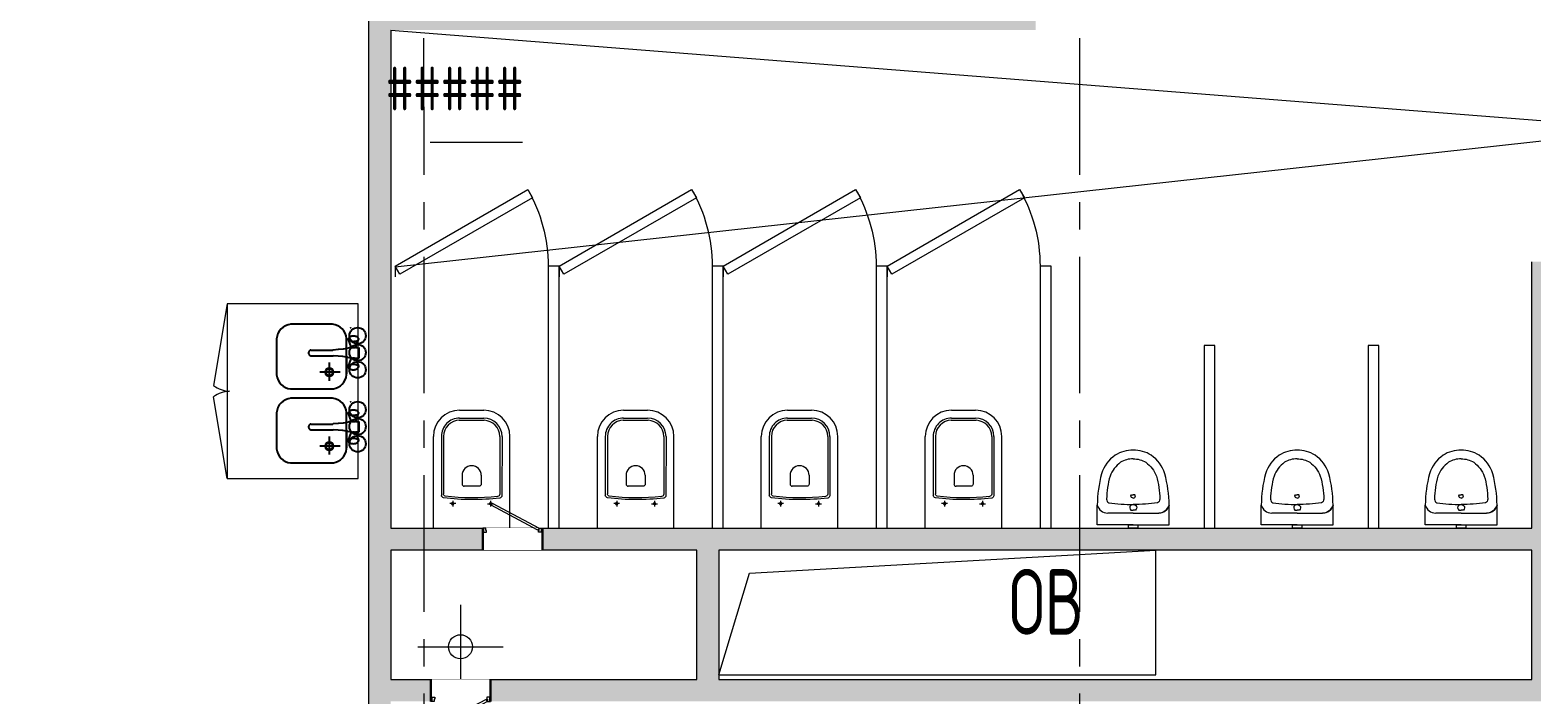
# Model space of a CAD drawing. Header units: millimetres. Extents: x -65527 to 8894748, y -37603 to 223697.
# Drawn here: x -33863 to -26993, y 27912 to 30956 of the extents above; entities that cross this region are included whole.
import ezdxf
from ezdxf import colors
from ezdxf.entities.mleader import LeaderData, LeaderLine
from ezdxf.enums import TextEntityAlignment as Align
from ezdxf.math import Vec2, Vec3

# ---------------------------------------------------------------- set-up
doc = ezdxf.new("R2010")
doc.units = ezdxf.units.MM
doc.header["$LTSCALE"] = 10
doc.linetypes.add('CENTER', pattern=[2, 1.25, -0.25, 0.25, -0.25])
for name, color, linetype, lineweight in [('_0', 250, 'Continuous', 9), ('_ВК-К1', 14, 'Continuous', 40), ('АР_Номер помещения', 1, 'Continuous', 25), ('АР_Оси', 142, 'Continuous', 9), ('АР_Помещения_площадь', 19, 'Continuous', 9)]:
    doc.layers.add(name, color=color, linetype=linetype, lineweight=lineweight)
doc.layers.add('Архитектура', color=251, linetype='Continuous')
doc.layers.add('ТХ_ВК_оборуд.ТХ', color=250, linetype='Continuous')
doc.styles.add('ICOCPEUR', font='isocpeur.ttf')
doc.styles.add('ISOCPEUR', font='isocpeur.ttf', dxfattribs={"width": 0.7})
doc.styles.get("Standard").update_dxf_attribs({"font": 'ARIALN.TTF'})

# ---------------------------------------------------------------- blocks, each defined once
blk = doc.blocks.new('_DOTSMALL')
at = {"color": 0, "linetype": 'ByBlock', "const_width": 0.5}
blk.add_lwpolyline([(-0.0625, 0, 1), (0.0625, 0, 1)], format="xyb", close=True, dxfattribs=at)
blk = doc.blocks.new('*U249')
for p, q in [((0, 0), (0, 50)), ((700, 0), (700, 50))]:
    blk.add_line(p, q)
blk.add_lwpolyline([(0, 0), (606.2, -350), (628.1, -312.1), (21.9, 37.9)], close=True)
blk.add_arc((0, 0), 700, 330, 0)
blk = doc.blocks.new('*U263')
at = {"layer": 'АР_Номер помещения', "color": 7}
blk.add_circle((-12287.3, 1116.1), 400, dxfattribs=at)
at = {"layer": 'АР_Помещения_площадь', "color": 7}
blk.add_line((-17480.6, 1658.5), (-17903, 1658.5), dxfattribs=at)
at = {"color": 7, "style": 'ISOCPEUR', "width": 0.7, "flags": 1}
blk.add_attdef('КАТЕГОРИЯ', (-499.2, -2092.2), '', height=250, dxfattribs=at)
at = {"layer": 'АР_Номер помещения', "color": 7, "style": 'ISOCPEUR', "width": 0.7}
blk.add_attdef('НОМЕР_ПОМЕЩЕНИЯ', text='', height=300, dxfattribs=at).set_placement((-12287.3, 1116.1), align=Align.MIDDLE_CENTER)
at = {"layer": 'АР_Помещения_площадь', "color": 7, "style": 'ISOCPEUR', "width": 0.7}
blk.add_attdef('ПЛОЩАДЬ_ПОМЕЩЕНИЯ', text='', height=200, dxfattribs=at).set_placement((-17475.8, 1905), align=Align.MIDDLE_RIGHT)
at = {"layer": 'АР_Помещения_площадь', "color": 7, "lineweight": 30, "width": 0.7, "flags": 104}
blk.add_attdef('ИМЯ_ПОМЕЩЕНИЯ', text='', height=100, dxfattribs=at).set_placement((157.6, 1217.1), align=Align.MIDDLE_CENTER)
blk = doc.blocks.new('унитаз поликлиники')
for p, q in [((0, 175), (0, -175)), ((0, 175), (420, 175)), ((420, 138.7), (149.6, 138.7)), ((125.6, 86.7), (99.5, 86.7)), ((112.4, 73.1), (112.4, 100.2)), ((420, 129), (156.8, 128.7)), ((191.9, -33.7), (191.9, 33.7)), ((242.4, 43.7), (201.9, 43.7)), ((494, 57.1), (494, -57.1)), ((504, 55), (504, -55)), ((540, 55), (540, -55)), ((242.4, -43.7), (201.9, -43.7)), ((125.5, -86.5), (99.4, -86.5)), ((112.3, -73), (112.3, -100.1)), ((420, -129), (155.2, -128.7)), ((0, -175), (420, -175)), ((420, -139), (147.9, -138.7))]:
    blk.add_line(p, q)
for centre, radius, start, end in [((420, 55), 120, 0, 90), ((420.5, 55.2), 83.5, 359.86187, 90.33349), ((420, 55), 74, 0, 90), ((242.4, 0), 43.7, 270, 90), ((420, -55), 120, 270, 0), ((420, -55), 84, 270, 0), ((420, -55), 74, 270, 358.40182)]:
    blk.add_arc(centre, radius, start, end)
at = {"extrusion": (0, 0, -1)}
for centre, major_axis, ratio, start_param, end_param in [((149.5, 127.3), (-5.6, -10.5), 0.821373, 1.269211, 2.570669), ((112.4, 86.8), (3.55, 3.55), 1, 5.504025, 11.78721), ((1158.1, 0), (-731, -726.4), 0.993775, 0.659849, 0.910919), ((984.1, 0), (-23.4, -941.4), 0.89728, 1.422258, 1.677847), ((154.4, 119.8), (-5.61, -7.72), 0.798093, 1.232924, 2.686723), ((201.9, -33.5), (4.12, -9.49), 0.964797, 0.42926, 1.943413), ((147.9, -127.5), (5.4, -10.4), 0.836443, 0.56114, 1.877577), ((155.2, -117.5), (5.3, -10.4), 0.842984, 0.549902, 1.8819)]:
    blk.add_ellipse(centre, major_axis=major_axis, ratio=ratio, start_param=start_param, end_param=end_param, dxfattribs=at)
for centre, major_axis, ratio, start_param, end_param in [((201.9, 33.5), (4.12, 9.49), 0.964797, 0.42926, 1.943413), ((112.3, -86.6), (3.54, -3.55), 1, 5.504025, 11.78721)]:
    blk.add_ellipse(centre, major_axis=major_axis, ratio=ratio, start_param=start_param, end_param=end_param)
blk = doc.blocks.new('Писуар')
for points in [[(0, 52.9), (116.5, 52.9, 0.328868), (164.1, 90, 0.066999), (144.5, 233.5, 0.172209), (82.4, 318.1, 0.143285), (0, 342, 0.143285), (-82.4, 318.1, 0.172209), (-144.5, 233.5, 0.066999), (-164.1, 90)], [(-58.2, 285.9, 0.137396), (-105.9, 222.3)], [(58.2, 285.9, -0.137396), (105.9, 222.3)], [(-164.1, 90, 0.328868), (-116.5, 52.9, 8)], [(0, 92.6, 0.419996), (-15.9, 76.8, 0.151492), (-10.6, 66.2), (0, 66.2)], [(0, 92.6, -0.419996), (15.9, 76.8, -0.151492), (10.6, 66.2), (0, 66.2)]]:
    blk.add_lwpolyline(points, format="xyb")
for points in [[(0, 0), (-164.1, 0), (-164.1, 90)], [(0, 0), (164.1, 0), (164.1, 90)], [(0, 52.9), (-116.5, 52.9)]]:
    blk.add_lwpolyline(points)
blk.add_lwpolyline([(-21.2, 0), (21.2, 0), (21.2, -15.9), (-21.2, -15.9)], close=True)
for centre, radius, start, end in [((0, 187.1), 114.7, 90, 120.51024), ((282.3, 110.1), 404.1, 163.87115, 178.96926), ((2.6, 912.1), 819.4, 262.01576, 269.81492)]:
    blk.add_arc(centre, radius, start, end)
at = {"extrusion": (0, 0, -1)}
for centre, radius, start, end in [((0, 187.1), 114.7, 90, 120.51024), ((282.3, 110.1), 404.1, 163.87115, 178.96926), ((2.6, 912.1), 819.4, 262.01576, 269.81492)]:
    blk.add_arc(centre, radius, start, end, dxfattribs=at)
for points in [[(-10.6, 132.4), (-10.6, 137.6), (-5.3, 137.6), (0, 137.6)], [(10.6, 132.4), (10.6, 137.6), (5.3, 137.6), (0, 137.6)], [(0, 121.8), (-5.3, 121.8), (-10.6, 127.1), (-10.6, 132.4)], [(0, 121.8), (5.3, 121.8), (10.6, 127.1), (10.6, 132.4)], [(164.1, 90), (158.8, 68.8), (137.6, 52.9), (116.5, 52.9)]]:
    blk.add_open_spline(points, degree=3)
for points, start_tangent, end_tangent in [([(-121.7, 117.4), (-111.2, 100.6)], (0.014037, -0.999901), (0.974129, -0.225992)), ([(121.7, 117.4), (111.2, 100.6)], (-0.014037, -0.999901), (-0.974129, -0.225992))]:
    blk.add_spline(points, degree=3, dxfattribs=dict(start_tangent=start_tangent, end_tangent=end_tangent))
blk = doc.blocks.new('шкаф мойка 2-х 800х600')
at = {"extrusion": (-6.19743e-05, -0.000470712, 1)}
for p, q in [((-12240, -147209, 0), (-12178.1, -147583.1, 0)), ((-12240, -147909, -0.1), (-12240, -147309, 0.1)), ((-12240, -148009, 0), (-12178.1, -147634.9, 0))]:
    blk.add_line(p, q, dxfattribs=at)
blk.add_lwpolyline([(-12240, -148009), (-12240, -147209), (-12840, -147209), (-12840, -148009)], close=True)
for centre, radius, start, end in [((-12257, -147476.8, 70.2), 132.3, 272.72457, 306.5699), ((-12256.4, -147739.6, 70.2), 130.8, 53.2335, 87.48897)]:
    blk.add_arc(centre, radius, start, end, dxfattribs=at)
at = {"layer": 'ТХ_ВК_оборуд.ТХ'}
for p, q in [((-12757.5, -147357.2), (-12663.3, -147357.3)), ((-12707.6, -147318.5), (-12707.7, -147401.6)), ((-12842.4, -147423.6), (-12842.3, -147423.1)), ((-12842.4, -147423.6), (-12842.3, -147423.1)), ((-12842.4, -147467.6), (-12842.4, -147423.6)), ((-12842.3, -147423.1), (-12842.2, -147422.6)), ((-12842.3, -147423.1), (-12842.2, -147422.6)), ((-12842.2, -147422.6), (-12842, -147422.1)), ((-12842.2, -147422.6), (-12842, -147422.1)), ((-12842, -147422.1), (-12841.7, -147421.7)), ((-12842, -147422.1), (-12841.7, -147421.7)), ((-12841.7, -147421.7), (-12841.3, -147421.3)), ((-12841.7, -147421.7), (-12841.3, -147421.3)), ((-12841.4, -147382.3), (-12841, -147380.2)), ((-12841, -147384.4), (-12841.4, -147382.3)), ((-12841.3, -147421.3), (-12840.9, -147421)), ((-12841.3, -147421.3), (-12840.9, -147421)), ((-12841, -147380.2), (-12839.9, -147378.2)), ((-12839.9, -147386.4), (-12841, -147384.4)), ((-12839.9, -147386.4), (-12841, -147384.4)), ((-12829.2, -147418), (-12841, -147384.4)), ((-12840.9, -147421), (-12840.4, -147420.8)), ((-12840.9, -147421), (-12840.4, -147420.8)), ((-12840.4, -147420.8), (-12839.9, -147420.6)), ((-12840.4, -147420.8), (-12839.9, -147420.6)), ((-12839.9, -147378.2), (-12836.2, -147373.7)), ((-12838.2, -147388.3), (-12839.9, -147386.4)), ((-12838.2, -147388.3), (-12839.9, -147386.4)), ((-12839.9, -147420.6), (-12839.4, -147420.6)), ((-12839.9, -147420.6), (-12839.4, -147420.6)), ((-12839.4, -147420.6), (-12827.4, -147420.6)), ((-12835.8, -147390), (-12838.2, -147388.3)), ((-12835.8, -147390), (-12838.2, -147388.3)), ((-12836.2, -147373.7), (-12834.7, -147372.1)), ((-12832.8, -147391.5), (-12835.8, -147390)), ((-12832.8, -147391.5), (-12835.8, -147390)), ((-12834.7, -147372.1), (-12832.7, -147370.7)), ((-12829.4, -147392.7), (-12832.8, -147391.5)), ((-12829.4, -147392.7), (-12832.8, -147391.5)), ((-12832.7, -147370.7), (-12830.2, -147369.4)), ((-12830.2, -147369.4), (-12827.4, -147368.4)), ((-12825.6, -147393.6), (-12829.4, -147392.7)), ((-12825.6, -147393.6), (-12829.4, -147392.7)), ((-12828.7, -147419), (-12829.2, -147418)), ((-12828.7, -147419), (-12829.2, -147418)), ((-12827.8, -147419.9), (-12828.7, -147419)), ((-12827.8, -147419.9), (-12828.7, -147419)), ((-12826.6, -147420.8), (-12827.8, -147419.9)), ((-12826.6, -147420.8), (-12827.8, -147419.9)), ((-12827.4, -147368.4), (-12824.2, -147367.7)), ((-12827.4, -147420.6), (-12827.4, -147420.2)), ((-12825.1, -147421.5), (-12826.6, -147420.8)), ((-12825.1, -147421.5), (-12826.6, -147420.8)), ((-12821.5, -147394.1), (-12825.6, -147393.6)), ((-12821.5, -147394.1), (-12825.6, -147393.6)), ((-12823.4, -147422.1), (-12825.1, -147421.5)), ((-12823.4, -147422.1), (-12825.1, -147421.5)), ((-12824.2, -147367.7), (-12820.8, -147367.2)), ((-12821.5, -147422.6), (-12823.4, -147422.1)), ((-12821.5, -147422.6), (-12823.4, -147422.1)), ((-12817.4, -147394.3), (-12821.5, -147394.1)), ((-12817.4, -147394.3), (-12821.5, -147394.1)), ((-12819.5, -147422.8), (-12821.5, -147422.6)), ((-12819.5, -147422.8), (-12821.5, -147422.6)), ((-12820.8, -147367.2), (-12817.4, -147367.1)), ((-12817.4, -147422.9), (-12819.5, -147422.8)), ((-12817.4, -147422.9), (-12819.5, -147422.8)), ((-12817.4, -147367.1), (-12813.9, -147367.2)), ((-12813.2, -147394.1), (-12817.4, -147394.3)), ((-12813.2, -147394.1), (-12817.4, -147394.3)), ((-12815.3, -147422.8), (-12817.4, -147422.9)), ((-12815.3, -147422.8), (-12817.4, -147422.9)), ((-12813.3, -147422.6), (-12815.3, -147422.8)), ((-12813.3, -147422.6), (-12815.3, -147422.8)), ((-12813.9, -147367.2), (-12810.5, -147367.7)), ((-12811.4, -147422.1), (-12813.3, -147422.6)), ((-12811.4, -147422.1), (-12813.3, -147422.6)), ((-12809.2, -147393.6), (-12813.2, -147394.1)), ((-12809.2, -147393.6), (-12813.2, -147394.1)), ((-12809.7, -147421.5), (-12811.4, -147422.1)), ((-12809.7, -147421.5), (-12811.4, -147422.1)), ((-12810.5, -147367.7), (-12807.4, -147368.4)), ((-12808.2, -147420.8), (-12809.7, -147421.5)), ((-12808.2, -147420.8), (-12809.7, -147421.5)), ((-12805.4, -147392.7), (-12809.2, -147393.6)), ((-12805.4, -147392.7), (-12809.2, -147393.6)), ((-12807, -147419.9), (-12808.2, -147420.8)), ((-12807, -147419.9), (-12808.2, -147420.8)), ((-12807.4, -147368.4), (-12804.5, -147369.4)), ((-12807.4, -147420.6), (-12807.4, -147420.2)), ((-12807.4, -147420.6), (-12805.4, -147420.6)), ((-12807.4, -147420.6), (-12805.4, -147420.6)), ((-12806.1, -147419), (-12807, -147419.9)), ((-12806.1, -147419), (-12807, -147419.9)), ((-12805.6, -147418), (-12806.1, -147419)), ((-12805.6, -147418), (-12806.1, -147419)), ((-12805.6, -147418), (-12793.7, -147384.4)), ((-12801.9, -147391.5), (-12805.4, -147392.7)), ((-12801.9, -147391.5), (-12805.4, -147392.7)), ((-12805.4, -147420.6), (-12804.9, -147420.6)), ((-12805.4, -147420.6), (-12804.9, -147420.6)), ((-12804.9, -147420.6), (-12804.3, -147420.8)), ((-12804.9, -147420.6), (-12804.3, -147420.8)), ((-12804.5, -147369.4), (-12802.1, -147370.7)), ((-12804.3, -147420.8), (-12797.5, -147423.7)), ((-12804.3, -147420.8), (-12797.5, -147423.7)), ((-12802.1, -147370.7), (-12800.1, -147372.1)), ((-12799, -147390), (-12801.9, -147391.5)), ((-12799, -147390), (-12801.9, -147391.5)), ((-12800.1, -147372.1), (-12798.6, -147373.7)), ((-12796.6, -147388.3), (-12799, -147390)), ((-12794.8, -147378.2), (-12798.6, -147373.7)), ((-12797.8, -147423.6), (-12785.7, -147426.3)), ((-12794.8, -147386.4), (-12796.6, -147388.3)), ((-12794.8, -147378.2), (-12793.7, -147380.2)), ((-12793.7, -147384.4), (-12794.8, -147386.4)), ((-12793.7, -147380.2), (-12793.4, -147382.3)), ((-12793.4, -147382.3), (-12793.7, -147384.4)), ((-12785.7, -147426.3), (-12769.5, -147428.6)), ((-12769.6, -147428.5), (-12748.5, -147430.6)), ((-12842.3, -147468.1), (-12842.4, -147467.6)), ((-12842.3, -147468.1), (-12842.4, -147467.6)), ((-12842.2, -147468.6), (-12842.3, -147468.1)), ((-12842.2, -147468.6), (-12842.3, -147468.1)), ((-12842, -147469.1), (-12842.2, -147468.6)), ((-12842, -147469.1), (-12842.2, -147468.6)), ((-12841.7, -147469.5), (-12842, -147469.1)), ((-12841.7, -147469.5), (-12842, -147469.1)), ((-12841.3, -147469.9), (-12841.7, -147469.5)), ((-12841.3, -147469.9), (-12841.7, -147469.5)), ((-12840.9, -147470.2), (-12841.3, -147469.9)), ((-12840.9, -147470.2), (-12841.3, -147469.9)), ((-12829.2, -147473.2), (-12841, -147506.8)), ((-12829.2, -147473.2), (-12841, -147506.8)), ((-12840.4, -147470.4), (-12840.9, -147470.2)), ((-12840.4, -147470.4), (-12840.9, -147470.2)), ((-12839.9, -147470.5), (-12840.4, -147470.4)), ((-12839.9, -147470.5), (-12840.4, -147470.4)), ((-12839.4, -147470.6), (-12839.9, -147470.5)), ((-12839.4, -147470.6), (-12839.9, -147470.5)), ((-12827.4, -147470.6), (-12839.4, -147470.6)), ((-12832.8, -147499.7), (-12829.4, -147498.5)), ((-12829.4, -147498.5), (-12825.6, -147497.6)), ((-12829.2, -147473.2), (-12828.7, -147472.2)), ((-12829.2, -147473.2), (-12828.7, -147472.2)), ((-12828.7, -147472.2), (-12827.8, -147471.2)), ((-12828.7, -147472.2), (-12827.8, -147471.2)), ((-12827.8, -147471.2), (-12826.6, -147470.4)), ((-12827.8, -147471.2), (-12826.6, -147470.4)), ((-12827.4, -147470.6), (-12827.4, -147471)), ((-12826.6, -147470.4), (-12825.1, -147469.6)), ((-12826.6, -147470.4), (-12825.1, -147469.6)), ((-12825.6, -147497.6), (-12821.5, -147497.1)), ((-12825.1, -147469.6), (-12823.4, -147469)), ((-12825.1, -147469.6), (-12823.4, -147469)), ((-12823.4, -147469), (-12821.5, -147468.6)), ((-12823.4, -147469), (-12821.5, -147468.6)), ((-12821.5, -147468.6), (-12819.5, -147468.3)), ((-12821.5, -147468.6), (-12819.5, -147468.3)), ((-12821.5, -147497.1), (-12817.4, -147496.9)), ((-12819.5, -147468.3), (-12817.4, -147468.2)), ((-12819.5, -147468.3), (-12817.4, -147468.2)), ((-12817.4, -147468.2), (-12815.3, -147468.3)), ((-12817.4, -147468.2), (-12815.3, -147468.3)), ((-12817.4, -147496.9), (-12813.2, -147497.1)), ((-12815.3, -147468.3), (-12813.3, -147468.6)), ((-12815.3, -147468.3), (-12813.3, -147468.6)), ((-12813.3, -147468.6), (-12811.4, -147469)), ((-12813.3, -147468.6), (-12811.4, -147469)), ((-12813.2, -147497.1), (-12809.2, -147497.6)), ((-12811.4, -147469), (-12809.7, -147469.6)), ((-12811.4, -147469), (-12809.7, -147469.6)), ((-12809.7, -147469.6), (-12808.2, -147470.4)), ((-12809.7, -147469.6), (-12808.2, -147470.4)), ((-12809.2, -147497.6), (-12805.4, -147498.5)), ((-12808.2, -147470.4), (-12807, -147471.2)), ((-12808.2, -147470.4), (-12807, -147471.2)), ((-12805.4, -147470.6), (-12807.4, -147470.6)), ((-12807.4, -147470.6), (-12807.4, -147471)), ((-12807, -147471.2), (-12806.1, -147472.2)), ((-12806.8, -147473.8), (-12795, -147507.4)), ((-12805.6, -147471), (-12798.7, -147468.1)), ((-12799, -147468.2), (-12787, -147465.5)), ((-12787, -147465.5), (-12770.7, -147463.2)), ((-12770.8, -147463.2), (-12749.7, -147461.2)), ((-12748.5, -147430.6), (-12725.2, -147432.4)), ((-12748.5, -147460.6), (-12725.2, -147458.8)), ((-12723.2, -147432.6), (-12725.2, -147432.4)), ((-12723.2, -147432.6), (-12725.2, -147432.4)), ((-12725.2, -147458.8), (-12723.2, -147458.6)), ((-12725.2, -147458.8), (-12723.2, -147458.6)), ((-12723.1, -147432.6), (-12723.2, -147432.6)), ((-12622.4, -147432.6), (-12723.2, -147432.6)), ((-12622.4, -147458.6), (-12723.2, -147458.6)), ((-12622.4, -147458.6), (-12723.2, -147458.6)), ((-12620.4, -147433.2), (-12622.4, -147432.6)), ((-12620.4, -147433.2), (-12622.4, -147432.6)), ((-12622.4, -147458.6), (-12620.4, -147458)), ((-12622.4, -147458.6), (-12620.4, -147458)), ((-12618.6, -147434.2), (-12620.4, -147433.2)), ((-12618.6, -147434.2), (-12620.4, -147433.2)), ((-12620.4, -147458), (-12618.6, -147457)), ((-12616.8, -147435.5), (-12618.6, -147434.2)), ((-12618.6, -147457), (-12616.8, -147455.6)), ((-12615.4, -147437.2), (-12616.8, -147435.5)), ((-12615.4, -147437.2), (-12616.8, -147435.5)), ((-12616.8, -147455.6), (-12615.4, -147454)), ((-12616.8, -147455.6), (-12615.4, -147454)), ((-12614.2, -147439), (-12615.4, -147437.2)), ((-12614.2, -147439), (-12615.4, -147437.2)), ((-12615.4, -147454), (-12614.2, -147452.1)), ((-12615.4, -147454), (-12614.2, -147452.1)), ((-12613.3, -147441.1), (-12614.2, -147439)), ((-12613.3, -147441.1), (-12614.2, -147439)), ((-12614.2, -147452.1), (-12613.3, -147450)), ((-12614.2, -147452.1), (-12613.3, -147450)), ((-12613.3, -147440.6), (-12614, -147439.5)), ((-12614, -147451.7), (-12613.3, -147450.6)), ((-12612.7, -147442.2), (-12613.3, -147440.6)), ((-12612.8, -147443.3), (-12613.3, -147441.1)), ((-12612.8, -147443.3), (-12613.3, -147441.1)), ((-12613.3, -147450), (-12612.8, -147447.8)), ((-12613.3, -147450), (-12612.8, -147447.8)), ((-12613.3, -147450.6), (-12612.7, -147449)), ((-12612.6, -147445.6), (-12612.8, -147443.3)), ((-12612.6, -147445.6), (-12612.8, -147443.3)), ((-12612.8, -147447.8), (-12612.6, -147445.6)), ((-12612.8, -147447.8), (-12612.6, -147445.6)), ((-12612.3, -147443.8), (-12612.7, -147442.2)), ((-12612.7, -147449), (-12612.3, -147447.3)), ((-12612.2, -147445.6), (-12612.3, -147443.8)), ((-12612.3, -147447.3), (-12612.2, -147445.6)), ((-12841.4, -147508.9), (-12841, -147506.8)), ((-12841, -147511), (-12841.4, -147508.9)), ((-12841, -147506.8), (-12839.9, -147504.8)), ((-12839.9, -147513), (-12841, -147511)), ((-12839.9, -147504.8), (-12838.2, -147502.9)), ((-12839.9, -147513), (-12836.2, -147517.5)), ((-12838.2, -147502.9), (-12835.8, -147501.2)), ((-12834.7, -147519.1), (-12836.2, -147517.5)), ((-12835.8, -147501.2), (-12832.8, -147499.7)), ((-12832.7, -147520.5), (-12834.7, -147519.1)), ((-12830.2, -147521.7), (-12832.7, -147520.5)), ((-12827.4, -147522.7), (-12830.2, -147521.7)), ((-12824.2, -147523.5), (-12827.4, -147522.7)), ((-12820.8, -147523.9), (-12824.2, -147523.5)), ((-12817.4, -147524.1), (-12820.8, -147523.9)), ((-12813.9, -147523.9), (-12817.4, -147524.1)), ((-12810.5, -147523.5), (-12813.9, -147523.9)), ((-12807.4, -147522.7), (-12810.5, -147523.5)), ((-12804.5, -147521.7), (-12807.4, -147522.7)), ((-12806.6, -147499.1), (-12803.2, -147500.3)), ((-12806.1, -147562.2), (-12805.6, -147563.2)), ((-12803.3, -147521.1), (-12805.8, -147522.4)), ((-12804.9, -147560.5), (-12805.4, -147560.6)), ((-12804.9, -147560.5), (-12805.4, -147560.6)), ((-12804.3, -147560.4), (-12804.9, -147560.5)), ((-12801.3, -147519.7), (-12803.3, -147521.1)), ((-12803.2, -147500.3), (-12800.2, -147501.8)), ((-12799.8, -147518.1), (-12801.3, -147519.7)), ((-12800.2, -147501.8), (-12797.8, -147503.5)), ((-12796.1, -147513.6), (-12799.8, -147518.1)), ((-12797.8, -147503.5), (-12796.1, -147505.4)), ((-12796.1, -147505.4), (-12795, -147507.4)), ((-12795, -147511.6), (-12796.1, -147513.6)), ((-12795, -147507.4), (-12794.6, -147509.5)), ((-12794.6, -147509.5), (-12795, -147511.6)), ((-12757.5, -147695.8), (-12663.3, -147695.8)), ((-12707.6, -147657), (-12707.7, -147740.1)), ((-12842.4, -147762.1), (-12842.3, -147761.6)), ((-12842.4, -147762.1), (-12842.3, -147761.6)), ((-12842.4, -147806.1), (-12842.4, -147762.1)), ((-12842.3, -147761.6), (-12842.2, -147761.1)), ((-12842.3, -147761.6), (-12842.2, -147761.1)), ((-12842.2, -147761.1), (-12842, -147760.6)), ((-12842.2, -147761.1), (-12842, -147760.6)), ((-12842, -147760.6), (-12841.7, -147760.2)), ((-12842, -147760.6), (-12841.7, -147760.2)), ((-12841.7, -147760.2), (-12841.3, -147759.8)), ((-12841.7, -147760.2), (-12841.3, -147759.8)), ((-12841.4, -147720.8), (-12841, -147718.7)), ((-12841, -147722.9), (-12841.4, -147720.8)), ((-12841.3, -147759.8), (-12840.9, -147759.5)), ((-12841.3, -147759.8), (-12840.9, -147759.5)), ((-12841, -147718.7), (-12839.9, -147716.7)), ((-12839.9, -147724.9), (-12841, -147722.9)), ((-12839.9, -147724.9), (-12841, -147722.9)), ((-12829.2, -147756.5), (-12841, -147722.9)), ((-12840.9, -147759.5), (-12840.4, -147759.3)), ((-12840.9, -147759.5), (-12840.4, -147759.3)), ((-12840.4, -147759.3), (-12839.9, -147759.1)), ((-12840.4, -147759.3), (-12839.9, -147759.1)), ((-12839.9, -147716.7), (-12836.2, -147712.2)), ((-12838.2, -147726.8), (-12839.9, -147724.9)), ((-12838.2, -147726.8), (-12839.9, -147724.9)), ((-12839.9, -147759.1), (-12839.4, -147759.1)), ((-12839.9, -147759.1), (-12839.4, -147759.1)), ((-12839.4, -147759.1), (-12827.4, -147759.1)), ((-12835.8, -147728.5), (-12838.2, -147726.8)), ((-12835.8, -147728.5), (-12838.2, -147726.8)), ((-12836.2, -147712.2), (-12834.7, -147710.6)), ((-12832.8, -147730), (-12835.8, -147728.5)), ((-12832.8, -147730), (-12835.8, -147728.5)), ((-12834.7, -147710.6), (-12832.7, -147709.2)), ((-12829.4, -147731.2), (-12832.8, -147730)), ((-12829.4, -147731.2), (-12832.8, -147730)), ((-12832.7, -147709.2), (-12830.2, -147707.9)), ((-12830.2, -147707.9), (-12827.4, -147706.9)), ((-12825.6, -147732.1), (-12829.4, -147731.2)), ((-12825.6, -147732.1), (-12829.4, -147731.2)), ((-12828.7, -147757.5), (-12829.2, -147756.5)), ((-12828.7, -147757.5), (-12829.2, -147756.5)), ((-12827.8, -147758.4), (-12828.7, -147757.5)), ((-12827.8, -147758.4), (-12828.7, -147757.5)), ((-12826.6, -147759.3), (-12827.8, -147758.4)), ((-12826.6, -147759.3), (-12827.8, -147758.4)), ((-12827.4, -147706.9), (-12824.2, -147706.2)), ((-12827.4, -147759.1), (-12827.4, -147758.7)), ((-12825.1, -147760), (-12826.6, -147759.3)), ((-12825.1, -147760), (-12826.6, -147759.3)), ((-12821.5, -147732.6), (-12825.6, -147732.1)), ((-12821.5, -147732.6), (-12825.6, -147732.1)), ((-12823.4, -147760.6), (-12825.1, -147760)), ((-12823.4, -147760.6), (-12825.1, -147760)), ((-12824.2, -147706.2), (-12820.8, -147705.7)), ((-12821.5, -147761.1), (-12823.4, -147760.6)), ((-12821.5, -147761.1), (-12823.4, -147760.6)), ((-12817.4, -147732.8), (-12821.5, -147732.6)), ((-12817.4, -147732.8), (-12821.5, -147732.6)), ((-12819.5, -147761.3), (-12821.5, -147761.1)), ((-12819.5, -147761.3), (-12821.5, -147761.1)), ((-12820.8, -147705.7), (-12817.4, -147705.6)), ((-12817.4, -147761.4), (-12819.5, -147761.3)), ((-12817.4, -147761.4), (-12819.5, -147761.3)), ((-12817.4, -147705.6), (-12813.9, -147705.7)), ((-12813.2, -147732.6), (-12817.4, -147732.8)), ((-12813.2, -147732.6), (-12817.4, -147732.8)), ((-12815.3, -147761.3), (-12817.4, -147761.4)), ((-12815.3, -147761.3), (-12817.4, -147761.4)), ((-12813.3, -147761.1), (-12815.3, -147761.3)), ((-12813.3, -147761.1), (-12815.3, -147761.3)), ((-12813.9, -147705.7), (-12810.5, -147706.2)), ((-12811.4, -147760.6), (-12813.3, -147761.1)), ((-12811.4, -147760.6), (-12813.3, -147761.1)), ((-12809.2, -147732.1), (-12813.2, -147732.6)), ((-12809.2, -147732.1), (-12813.2, -147732.6)), ((-12809.7, -147760), (-12811.4, -147760.6)), ((-12809.7, -147760), (-12811.4, -147760.6)), ((-12810.5, -147706.2), (-12807.4, -147706.9)), ((-12808.2, -147759.3), (-12809.7, -147760)), ((-12808.2, -147759.3), (-12809.7, -147760)), ((-12805.4, -147731.2), (-12809.2, -147732.1)), ((-12805.4, -147731.2), (-12809.2, -147732.1)), ((-12807, -147758.4), (-12808.2, -147759.3)), ((-12807, -147758.4), (-12808.2, -147759.3)), ((-12807.4, -147706.9), (-12804.5, -147707.9)), ((-12807.4, -147759.1), (-12807.4, -147758.7)), ((-12807.4, -147759.1), (-12805.4, -147759.1)), ((-12807.4, -147759.1), (-12805.4, -147759.1)), ((-12806.1, -147757.5), (-12807, -147758.4)), ((-12806.1, -147757.5), (-12807, -147758.4)), ((-12805.6, -147756.5), (-12806.1, -147757.5)), ((-12805.6, -147756.5), (-12806.1, -147757.5)), ((-12805.6, -147756.5), (-12793.7, -147722.9)), ((-12801.9, -147730), (-12805.4, -147731.2)), ((-12801.9, -147730), (-12805.4, -147731.2)), ((-12805.4, -147759.1), (-12804.9, -147759.1)), ((-12805.4, -147759.1), (-12804.9, -147759.1)), ((-12804.9, -147759.1), (-12804.3, -147759.3)), ((-12804.9, -147759.1), (-12804.3, -147759.3)), ((-12804.5, -147707.9), (-12802.1, -147709.2)), ((-12804.3, -147759.3), (-12797.5, -147762.2)), ((-12804.3, -147759.3), (-12797.5, -147762.2)), ((-12802.1, -147709.2), (-12800.1, -147710.6)), ((-12799, -147728.5), (-12801.9, -147730)), ((-12799, -147728.5), (-12801.9, -147730)), ((-12800.1, -147710.6), (-12798.6, -147712.2)), ((-12796.6, -147726.8), (-12799, -147728.5)), ((-12794.8, -147716.7), (-12798.6, -147712.2)), ((-12797.8, -147762.1), (-12785.7, -147764.8)), ((-12794.8, -147724.9), (-12796.6, -147726.8)), ((-12794.8, -147716.7), (-12793.7, -147718.7)), ((-12793.7, -147722.9), (-12794.8, -147724.9)), ((-12793.7, -147718.7), (-12793.4, -147720.8)), ((-12793.4, -147720.8), (-12793.7, -147722.9)), ((-12785.7, -147764.8), (-12769.5, -147767.1)), ((-12769.6, -147767.1), (-12748.5, -147769.1)), ((-12748.5, -147769.1), (-12725.2, -147770.9)), ((-12723.2, -147771.1), (-12725.2, -147770.9)), ((-12723.2, -147771.1), (-12725.2, -147770.9)), ((-12723.1, -147771.1), (-12723.2, -147771.1)), ((-12622.4, -147771.1), (-12723.2, -147771.1)), ((-12620.4, -147771.7), (-12622.4, -147771.1)), ((-12620.4, -147771.7), (-12622.4, -147771.1)), ((-12618.6, -147772.7), (-12620.4, -147771.7)), ((-12618.6, -147772.7), (-12620.4, -147771.7)), ((-12616.8, -147774.1), (-12618.6, -147772.7)), ((-12842.3, -147806.6), (-12842.4, -147806.1)), ((-12842.3, -147806.6), (-12842.4, -147806.1)), ((-12842.2, -147807.1), (-12842.3, -147806.6)), ((-12842.2, -147807.1), (-12842.3, -147806.6)), ((-12842, -147807.6), (-12842.2, -147807.1)), ((-12842, -147807.6), (-12842.2, -147807.1)), ((-12841.7, -147808), (-12842, -147807.6)), ((-12841.7, -147808), (-12842, -147807.6)), ((-12841.3, -147808.4), (-12841.7, -147808)), ((-12841.3, -147808.4), (-12841.7, -147808)), ((-12840.9, -147808.7), (-12841.3, -147808.4)), ((-12840.9, -147808.7), (-12841.3, -147808.4)), ((-12829.2, -147811.7), (-12841, -147845.3)), ((-12829.2, -147811.7), (-12841, -147845.3)), ((-12840.4, -147808.9), (-12840.9, -147808.7)), ((-12840.4, -147808.9), (-12840.9, -147808.7)), ((-12839.9, -147809), (-12840.4, -147808.9)), ((-12839.9, -147809), (-12840.4, -147808.9)), ((-12839.4, -147809.1), (-12839.9, -147809)), ((-12839.4, -147809.1), (-12839.9, -147809)), ((-12839.9, -147843.3), (-12838.2, -147841.4)), ((-12827.4, -147809.1), (-12839.4, -147809.1)), ((-12838.2, -147841.4), (-12835.8, -147839.7)), ((-12835.8, -147839.7), (-12832.8, -147838.2)), ((-12832.8, -147838.2), (-12829.4, -147837)), ((-12829.4, -147837), (-12825.6, -147836.1)), ((-12829.2, -147811.7), (-12828.7, -147810.7)), ((-12829.2, -147811.7), (-12828.7, -147810.7)), ((-12828.7, -147810.7), (-12827.8, -147809.7)), ((-12828.7, -147810.7), (-12827.8, -147809.7)), ((-12827.8, -147809.7), (-12826.6, -147808.9)), ((-12827.8, -147809.7), (-12826.6, -147808.9)), ((-12827.4, -147809.1), (-12827.4, -147809.5)), ((-12826.6, -147808.9), (-12825.1, -147808.2)), ((-12826.6, -147808.9), (-12825.1, -147808.2)), ((-12825.6, -147836.1), (-12821.5, -147835.6)), ((-12825.1, -147808.2), (-12823.4, -147807.6)), ((-12825.1, -147808.2), (-12823.4, -147807.6)), ((-12823.4, -147807.6), (-12821.5, -147807.1)), ((-12823.4, -147807.6), (-12821.5, -147807.1)), ((-12821.5, -147807.1), (-12819.5, -147806.8)), ((-12821.5, -147807.1), (-12819.5, -147806.8)), ((-12821.5, -147835.6), (-12817.4, -147835.4)), ((-12819.5, -147806.8), (-12817.4, -147806.7)), ((-12819.5, -147806.8), (-12817.4, -147806.7)), ((-12817.4, -147806.7), (-12815.3, -147806.8)), ((-12817.4, -147806.7), (-12815.3, -147806.8)), ((-12817.4, -147835.4), (-12813.2, -147835.6)), ((-12815.3, -147806.8), (-12813.3, -147807.1)), ((-12815.3, -147806.8), (-12813.3, -147807.1)), ((-12813.3, -147807.1), (-12811.4, -147807.6)), ((-12813.3, -147807.1), (-12811.4, -147807.6)), ((-12813.2, -147835.6), (-12809.2, -147836.1)), ((-12811.4, -147807.6), (-12809.7, -147808.2)), ((-12811.4, -147807.6), (-12809.7, -147808.2)), ((-12809.7, -147808.2), (-12808.2, -147808.9)), ((-12809.7, -147808.2), (-12808.2, -147808.9)), ((-12809.2, -147836.1), (-12805.4, -147837)), ((-12808.2, -147808.9), (-12807, -147809.7)), ((-12808.2, -147808.9), (-12807, -147809.7)), ((-12805.4, -147809.1), (-12807.4, -147809.1)), ((-12807.4, -147809.1), (-12807.4, -147809.5)), ((-12807, -147809.7), (-12806.1, -147810.7)), ((-12806.8, -147812.3), (-12795, -147845.9)), ((-12806.6, -147837.6), (-12803.2, -147838.8)), ((-12805.6, -147809.5), (-12798.7, -147806.6)), ((-12803.2, -147838.8), (-12800.2, -147840.3)), ((-12800.2, -147840.3), (-12797.8, -147842)), ((-12799, -147806.7), (-12787, -147804)), ((-12797.8, -147842), (-12796.1, -147843.9)), ((-12787, -147804), (-12770.7, -147801.7)), ((-12770.8, -147801.7), (-12749.7, -147799.7)), ((-12748.5, -147799.1), (-12725.2, -147797.3)), ((-12725.2, -147797.3), (-12723.2, -147797.1)), ((-12725.2, -147797.3), (-12723.2, -147797.1)), ((-12622.4, -147797.1), (-12723.2, -147797.1)), ((-12622.4, -147797.1), (-12723.2, -147797.1)), ((-12622.4, -147797.1), (-12620.4, -147796.5)), ((-12622.4, -147797.1), (-12620.4, -147796.5)), ((-12620.4, -147796.5), (-12618.6, -147795.5)), ((-12618.6, -147795.5), (-12616.8, -147794.1)), ((-12615.4, -147775.7), (-12616.8, -147774.1)), ((-12615.4, -147775.7), (-12616.8, -147774.1)), ((-12616.8, -147794.1), (-12615.4, -147792.5)), ((-12616.8, -147794.1), (-12615.4, -147792.5)), ((-12614.2, -147777.5), (-12615.4, -147775.7)), ((-12614.2, -147777.5), (-12615.4, -147775.7)), ((-12615.4, -147792.5), (-12614.2, -147790.6)), ((-12615.4, -147792.5), (-12614.2, -147790.6)), ((-12613.3, -147779.6), (-12614.2, -147777.5)), ((-12613.3, -147779.6), (-12614.2, -147777.5)), ((-12614.2, -147790.6), (-12613.3, -147788.5)), ((-12614.2, -147790.6), (-12613.3, -147788.5)), ((-12613.3, -147779.1), (-12614, -147778)), ((-12614, -147790.2), (-12613.3, -147789.1)), ((-12612.7, -147780.7), (-12613.3, -147779.1)), ((-12612.8, -147781.8), (-12613.3, -147779.6)), ((-12612.8, -147781.8), (-12613.3, -147779.6)), ((-12613.3, -147788.5), (-12612.8, -147786.3)), ((-12613.3, -147788.5), (-12612.8, -147786.3)), ((-12613.3, -147789.1), (-12612.7, -147787.5)), ((-12612.6, -147784.1), (-12612.8, -147781.8)), ((-12612.6, -147784.1), (-12612.8, -147781.8)), ((-12612.8, -147786.3), (-12612.6, -147784.1)), ((-12612.8, -147786.3), (-12612.6, -147784.1)), ((-12612.3, -147782.4), (-12612.7, -147780.7)), ((-12612.7, -147787.5), (-12612.3, -147785.8)), ((-12612.2, -147784.1), (-12612.3, -147782.4)), ((-12612.3, -147785.8), (-12612.2, -147784.1)), ((-12841.4, -147847.4), (-12841, -147845.3)), ((-12841, -147849.5), (-12841.4, -147847.4)), ((-12841, -147845.3), (-12839.9, -147843.3)), ((-12839.9, -147851.5), (-12841, -147849.5)), ((-12839.9, -147851.5), (-12836.2, -147856)), ((-12834.7, -147857.6), (-12836.2, -147856)), ((-12832.7, -147859), (-12834.7, -147857.6)), ((-12830.2, -147860.2), (-12832.7, -147859)), ((-12827.4, -147861.2), (-12830.2, -147860.2)), ((-12824.2, -147862), (-12827.4, -147861.2)), ((-12820.8, -147862.4), (-12824.2, -147862)), ((-12817.4, -147862.6), (-12820.8, -147862.4)), ((-12813.9, -147862.4), (-12817.4, -147862.6)), ((-12810.5, -147862), (-12813.9, -147862.4)), ((-12807.4, -147861.2), (-12810.5, -147862)), ((-12804.5, -147860.2), (-12807.4, -147861.2)), ((-12806.1, -147900.7), (-12805.6, -147901.7)), ((-12803.3, -147859.6), (-12805.8, -147860.9)), ((-12804.9, -147899), (-12805.4, -147899.1)), ((-12804.9, -147899), (-12805.4, -147899.1)), ((-12804.3, -147898.9), (-12804.9, -147899)), ((-12801.3, -147858.2), (-12803.3, -147859.6)), ((-12799.8, -147856.6), (-12801.3, -147858.2)), ((-12796.1, -147852.1), (-12799.8, -147856.6)), ((-12796.1, -147843.9), (-12795, -147845.9)), ((-12795, -147850.1), (-12796.1, -147852.1)), ((-12795, -147845.9), (-12794.6, -147848)), ((-12794.6, -147848), (-12795, -147850.1))]:
    blk.add_line(p, q, dxfattribs=at)
for points in [[(-12530.4, -147280.6), (-12725.9, -147280.6)], [(-12786.8, -147349.3), (-12786.3, -147512.5)], [(-12786.3, -147344.8), (-12786.3, -147512.5)], [(-12466.3, -147512.6), (-12466.3, -147344.8)], [(-12786.8, -147390.8), (-12786.8, -147426.5)], [(-12530.4, -147619.2), (-12725.9, -147619.2)], [(-12722.2, -147576.6), (-12530.4, -147576.6)], [(-12786.8, -147687.8), (-12786.3, -147851)], [(-12786.3, -147683.3), (-12786.3, -147851)], [(-12466.3, -147851.1), (-12466.3, -147683.3)], [(-12786.8, -147729.3), (-12786.8, -147765)], [(-12722.2, -147915.2), (-12530.4, -147915.2)]]:
    blk.add_lwpolyline(points, dxfattribs=at)
for centre in [(-12837, -147368.4), (-12837, -147447.2), (-12837, -147524.2), (-12837, -147706.9), (-12837, -147785.7), (-12837, -147862.7)]:
    blk.add_circle(centre, 37.3, dxfattribs=at)
for centre, radius, start, end in [((-12712.8, -147353.5), 74, 100.21772, 173.22409), ((-12538.4, -147352.7), 72.5, 6.28323, 83.71677), ((-12714.3, -147504.6), 72.5, 185.67526, 263.71677), ((-12537.9, -147504.8), 72, 274.17276, 356.20848), ((-12712.8, -147692), 74, 100.21772, 173.22409), ((-12538.4, -147691.2), 72.5, 6.28323, 83.71677), ((-12714.3, -147843.1), 72.5, 185.67526, 263.71677), ((-12537.9, -147843.3), 72, 274.17276, 356.20848)]:
    blk.add_arc(centre, radius, start, end, dxfattribs=at)
at = {"layer": 'ТХ_ВК_оборуд.ТХ', "extrusion": (0, 0, -1)}
for centre, major_axis in [((-12707.6, -147357.3), (-13.2, -13.2)), ((-12707.6, -147357.3), (-10.8, -10.8)), ((-12707.6, -147695.8), (-13.2, -13.2)), ((-12707.6, -147695.8), (-10.8, -10.8))]:
    blk.add_ellipse(centre, major_axis=major_axis, ratio=1, start_param=4.712389, end_param=10.995574, dxfattribs=at)
blk = doc.blocks.new('A$C6552fe61')
at = {"layer": '_ВК-К1', "color": 18, "lineweight": 9, "ltscale": 100, "true_color": 0x000000}
for p, q in [((0, 192.4), (0, -192.4)), ((-195.4, 0), (195.4, 0))]:
    blk.add_line(p, q, dxfattribs=at)
blk = doc.blocks.new('*U236')
at = {"color": 7}
blk.add_wipeout([(-565, 60), (445, 60), (445, -314), (-565, -314)], dxfattribs=at)
for p, q in [((-530, 60), (-565, 60)), ((-550, 60), (-550, -10)), ((-550, -10), (-550, 60)), ((-510, 60), (-530, 60)), ((-510, 20), (-510, 60)), ((-500, 20), (-510, 20)), ((-500, -10), (-500, 20)), ((380, -10), (380, 20)), ((380, 20), (390, 20)), ((390, 20), (390, 60)), ((390, 60), (410, 60)), ((410, 60), (445, 60)), ((430, 60), (430, -10)), ((430, -10), (430, 60)), ((-565, -10), (-530, -10)), ((-530, -10), (-500, -10)), ((410, -10), (380, -10)), ((445, -10), (410, -10))]:
    blk.add_line(p, q)
at = {"lineweight": 30}
for p, q in [((-565, 60), (-565, -314)), ((445, 60), (445, -314))]:
    blk.add_line(p, q, dxfattribs=at)
blk.add_lwpolyline([(389, 60), (370, 25), (-424, 448), (-406, 483)], close=True)

msp = doc.modelspace()

# ---------------------------------------------------------------- hatches: boundary and pattern name
at = {"layer": '_0', "ltscale": 100}
h = msp.add_hatch(dxfattribs=at)
h.set_pattern_fill('AR-CONC', color=256, scale=30)
h.set_pattern_definition([(50, (30232.33, -93445.12), (215.17805, -18.82564), [22.5, -247.5]), (355, (30232.33, -93445.12), (-41.6254, 225.65764), [18, -198]), (100.45144, (30250.26, -93446.7), (173.55265, 206.832), [19.12206, -210.34263]), (46.1842, (30232.33, -93385.12), (320.1724, -49.6558), [33.75, -371.25]), (96.63564, (30259, -93389.26), (280.3986, 292.2356), [28.6831, -315.5141]), (351.18416, (30232.33, -93385.12), (280.3986, 292.2356), [27, -297]), (21, (30262.33, -93400.12), (179.07212, -120.78567), [22.5, -247.5]), (326, (30262.33, -93400.12), (72.9946, 217.545), [18, -198]), (71.45144, (30277.25, -93410.19), (252.0667, 96.75935), [19.12206, -210.34263]), (37.5, (30232.33, -93445.12), (3.647957, 99.868156), [0, -195.6, 0, -201, 0, -198.75]), (7.5, (30232.33, -93445.12), (78.92086, 118.32351), [0, -114.6, 0, -191.1, 0, -75.75]), (327.5, (30165.43, -93445.12), (160.14673, -6.76646), [0, -75, 0, -234, 0, -310.5]), (317.5, (30135.43, -93445.12), (174.95585, 30.0315), [0, -97.5, 0, -155.4, 0, -220.5])])
h.paths.add_polyline_path([(-31378.4, 33905.6), (-31478.4, 33905.6), (-31478.4, 32540.6), (-32193.4, 32540.6), (-32213.4, 33905.6), (-32313.4, 33905.6), (-32313.4, 25055.5), (-33863.4, 25055.6), (-33863.4, 24955.6), (-29263.4, 24955.8), (-29263.4, 25055.8), (-32213.4, 25055.6), (-32213.4, 27883.4), (-30713.4, 27883.4), (-30713.4, 27883.4), (-27013.4, 27883.4), (-27013.4, 27883.4), (-22863.4, 27883.4), (-22863.4, 27983.1), (-24914.6, 27983.2), (-24914.6, 28575.3), (-24914.6, 28575.2), (-24914.6, 27983.3), (-26893.4, 27983.4), (-26893.4, 28575.2), (-26993.4, 28575.2), (-26993.4, 27983.4), (-26993.4, 27983.4), (-26993.4, 28575.2), (-28018.4, 28575.2), (-26993.4, 28574.5), (-26993.4, 27983.4), (-28018.4, 27983.4), (-29263.4, 27983.4), (-29263.4, 28575.2), (-29263.4, 27983.4), (-30811, 27984.8), (-30813.4, 28575.2), (-30813.4, 28575.2), (-30813.4, 27984.2), (-30713.4, 27983.4), (-30713.4, 28575.2), (-30813.4, 28575.2), (-30813.4, 27983.4), (-30813.4, 28575.2), (-30813.4, 28575.2), (-30813.4, 27983.4), (-32213.4, 27983.4), (-32213.4, 28575.2), (-22863.4, 28574.9), (-22863.5, 28003.1), (-22863.4, 28003.1), (-22863.4, 28675.2), (-23585.8, 28675.1), (-26893.4, 28675.3), (-26893.4, 29895.2), (-26993.4, 29895.2), (-26993.4, 28675.2), (-32213.4, 28675.2), (-32213.4, 30955.6), (-29263.4, 30955.6), (-29263.4, 31055.6), (-32213.4, 31055.6), (-32193.4, 32540.6), (-31478.4, 32540.6), (-31478.4, 31055.6), (-31378.4, 31055.6)])

# ---------------------------------------------------------------- linework, layer by layer
for points in [[(-33863.4, 24955.6), (-33863.4, 25055.6), (-32313.4, 25055.5), (-32313.4, 33905.6)], [(-32213.4, 30955.6), (-32213.4, 28675.2)], [(-26993.4, 28675.2), (-26993.4, 29895.2)], [(-32213.4, 28675.2), (-26993.4, 28675.2)], [(-30813.4, 28575.2), (-32213.4, 28575.2), (-32213.4, 27983.4), (-30813.4, 27983.4)], [(-30813.4, 27983.4), (-30813.4, 28575.2)], [(-30713.4, 28575.2), (-30713.4, 27983.4)], [(-27829.5, 28575.2), (-30713.4, 28575.2)], [(-26993.4, 28575.2), (-28018.4, 28575.2)], [(-26993.4, 27983.4), (-26993.4, 28575.2)], [(-30713.4, 27983.4), (-27742, 27983.4)], [(-28018.4, 27983.4), (-26993.4, 27983.4)]]:
    msp.add_lwpolyline(points, dxfattribs=at)
at = {"layer": '_0', "ltscale": 500}
msp.add_lwpolyline([(-32213.4, 30955.6), (-26447.6, 30501.2), (-32193.4, 29870.2)], dxfattribs=at)
at = {"layer": '_0', "lineweight": 0}
for points in [[(-31493.4, 28675.2), (-31443.4, 28675.2), (-31443.4, 29875.2), (-31493.4, 29875.2)], [(-30743.4, 28675.2), (-30693.4, 28675.2), (-30693.4, 29875.2), (-30743.4, 29875.2)], [(-29993.4, 28675.2), (-29943.4, 28675.2), (-29943.4, 29875.2), (-29993.4, 29875.2)], [(-29243.4, 28675.2), (-29193.4, 28675.2), (-29193.4, 29875.2), (-29243.4, 29875.2)], [(-28493.4, 28675.2), (-28443.4, 28675.2), (-28443.4, 29511.7), (-28493.4, 29511.7)], [(-27743.4, 28675.2), (-27693.4, 28675.2), (-27693.4, 29511.7), (-27743.4, 29511.7)]]:
    msp.add_lwpolyline(points, close=True, dxfattribs=at)
at = {"layer": '_0'}
msp.add_lwpolyline([(-30713.4, 28003.4), (-28713.4, 28003.4), (-28713.4, 28575.2), (-30713.4, 28575.2)], close=True, dxfattribs=at)
msp.add_lwpolyline([(-30713.4, 28003.4), (-30572.7, 28469.1), (-28713.4, 28575.2)], dxfattribs=at)
at = {"layer": '_0', "ltscale": 500}
msp.add_circle((-31894.6, 28132.7), 55, dxfattribs=at)
at = {"layer": 'АР_Оси', "linetype": 'CENTER', "ltscale": 50}
for p, q in [((-32063.4, 40918), (-32060.8, -14764.3)), ((-29063.4, 40918), (-29063.4, -14814.3))]:
    msp.add_line(p, q, dxfattribs=at)

# ---------------------------------------------------------------- block references
at = {"layer": '_0'}
ref = msp.add_blockref('*U263', (-14130.8, 28782.4), dxfattribs=at)
ref.add_attrib('НОМЕР_ПОМЕЩЕНИЯ', '239', dxfattribs={"layer": 'АР_Номер помещения', "color": 7, "height": 300, "style": 'ISOCPEUR', "width": 0.7}).set_placement((-26418.1, 29898.5), align=Align.MIDDLE_CENTER)
ref.add_attrib('ПЛОЩАДЬ_ПОМЕЩЕНИЯ', '#####', dxfattribs={"layer": 'АР_Помещения_площадь', "color": 7, "height": 200, "style": 'ISOCPEUR', "width": 0.7}).set_placement((-31606.6, 30687.4), align=Align.MIDDLE_RIGHT)
at = {"layer": '_0', "lineweight": 30, "xscale": -1, "rotation": 180}
for p in [(-32193.4, 29875.2), (-31443.4, 29875.2), (-30693.4, 29875.2), (-29943.4, 29875.2)]:
    msp.add_blockref('*U249', p, dxfattribs=at)
at = {"layer": '_0'}
for name, p, rotation in [('шкаф мойка 2-х 800х600', (-45201.9, -118306.5), 180), ('унитаз поликлиники', (-31843.4, 28675.2), 90.00000000000001), ('унитаз поликлиники', (-31093.4, 28675.2), 90.00000000000001), ('унитаз поликлиники', (-30343.4, 28675.2), 90.00000000000001), ('унитаз поликлиники', (-29593.4, 28675.2), 90.00000000000001)]:
    msp.add_blockref(name, p, dxfattribs=dict(at, rotation=rotation))
at = {"layer": '_0', "ltscale": 100}
for p in [(-28817.4, 28691.1), (-28067.4, 28691.1), (-27317.4, 28691.1)]:
    msp.add_blockref('Писуар', p, dxfattribs=at)
at = {"layer": '_0', "lineweight": 13, "ltscale": 500}
msp.add_blockref('A$C6552fe61', (-31894.6, 28132.7), dxfattribs=at)

# ---------------------------------------------------------------- texts
at = {"layer": '_0', "ltscale": 100, "insert": (-29216.1, 28338), "char_height": 300, "attachment_point": 5, "line_spacing_factor": 0.7, "style": 'ICOCPEUR'}
msp.add_mtext('\\A1;{\\W0.7;ОВ}', dxfattribs=at)

# ---------------------------------------------------------------- leaders
at = {"layer": 'Архитектура', "lineweight": 25, "transparency": 33554684}
ml = msp.add_multileader_mtext('Standard', dxfattribs=at)
ml.set_content('+8,400', color=256, style='ISOCPEUR')
ml.set_leader_properties(color=256, linetype='Continuous', lineweight=-1)
ml.set_arrow_properties(name='DOTSMALL')
ml.build(insert=Vec2(0, 0))
ml.multileader.update_dxf_attribs({"has_text_frame": 1, "text_left_attachment_type": 4, "text_right_attachment_type": 4, "dogleg_length": 100, "arrow_head_size": 180})
ctx = ml.context
ctx.base_point, ctx.char_height, ctx.arrow_head_size, ctx.landing_gap_size, ctx.plane_origin = Vec3(-38957.8, 116848.7), 250, 180, 50, Vec3(-38730.6, 116641.5)
ctx.left_attachment, ctx.right_attachment = 4, 4
notes = []
notes.append((ctx, [(0, (0, 0, 0), (0, 0), (1, 0), 1, [])]))
ctx.mtext.insert, ctx.mtext.width, ctx.mtext.line_spacing_style, ctx.mtext.flow_direction = Vec3(-38907.8, 117182), 852.697, 2, 5
ml = msp.add_multileader_mtext('Standard', dxfattribs=at)
ml.set_content('+8,400', color=256, style='ISOCPEUR')
ml.set_leader_properties(color=256, linetype='Continuous', lineweight=-1)
ml.set_arrow_properties(name='DOTSMALL')
ml.build(insert=Vec2(0, 0))
ml.multileader.update_dxf_attribs({"has_text_frame": 1, "text_left_attachment_type": 4, "text_right_attachment_type": 4, "dogleg_length": 100, "arrow_head_size": 180})
ctx = ml.context
ctx.base_point, ctx.char_height, ctx.arrow_head_size, ctx.landing_gap_size, ctx.plane_origin = Vec3(-48794, 106975.3), 250, 180, 50, Vec3(-48566.8, 106768.1)
ctx.left_attachment, ctx.right_attachment = 4, 4
notes.append((ctx, [(0, (0, 0, 0), (0, 0), (1, 0), 1, [])]))
ctx.mtext.insert, ctx.mtext.width, ctx.mtext.line_spacing_style, ctx.mtext.flow_direction = Vec3(-48744, 107308.6), 852.697, 2, 5
ml = msp.add_multileader_mtext('Standard', dxfattribs=at)
ml.set_content('+8,400', color=256, style='ISOCPEUR')
ml.set_leader_properties(color=256, linetype='Continuous', lineweight=-1)
ml.set_arrow_properties(name='DOTSMALL')
ml.build(insert=Vec2(0, 0))
ml.multileader.update_dxf_attribs({"has_text_frame": 1, "text_left_attachment_type": 4, "text_right_attachment_type": 4, "dogleg_length": 100, "arrow_head_size": 180})
ctx = ml.context
ctx.base_point, ctx.char_height, ctx.arrow_head_size, ctx.landing_gap_size, ctx.plane_origin = Vec3(-28993.7, 93757.2), 250, 180, 50, Vec3(-19627, 92938.5)
ctx.left_attachment, ctx.right_attachment = 4, 4
notes.append((ctx, [(0, (0, 0, 0), (0, 0), (1, 0), 1, [])]))
ctx.mtext.insert, ctx.mtext.width, ctx.mtext.line_spacing_style, ctx.mtext.flow_direction = Vec3(-28943.7, 94090.6), 852.697, 2, 5
ml = msp.add_multileader_mtext('Standard', dxfattribs=at)
ml.set_content('Л.3', color=256, style='ISOCPEUR')
ml.set_leader_properties(color=256, linetype='Continuous', lineweight=-1)
ml.set_arrow_properties(name='DOTSMALL')
ml.build(insert=Vec2(0, 0))
ml.multileader.update_dxf_attribs({"has_text_frame": 1, "text_left_attachment_type": 4, "text_right_attachment_type": 4, "dogleg_length": 100, "arrow_head_size": 180})
ctx = ml.context
ctx.base_point, ctx.char_height, ctx.arrow_head_size, ctx.landing_gap_size, ctx.plane_origin = Vec3(-28058.8, 92779.4), 250, 180, 50, Vec3(-1961.2, 79766.2)
ctx.left_attachment, ctx.right_attachment = 4, 4
notes.append((ctx, [(0, (0, 0, 0), (0, 0), (1, 0), 1, [])]))
ctx.mtext.insert, ctx.mtext.width, ctx.mtext.line_spacing_style, ctx.mtext.flow_direction = Vec3(-28008.8, 93112.7), 852.697, 2, 5
ml = msp.add_multileader_mtext('Standard', dxfattribs=at)
ml.set_content('+8,400', color=256, style='ISOCPEUR')
ml.set_leader_properties(color=256, linetype='Continuous', lineweight=-1)
ml.set_arrow_properties(name='DOTSMALL')
ml.build(insert=Vec2(0, 0))
ml.multileader.update_dxf_attribs({"has_text_frame": 1, "text_left_attachment_type": 4, "text_right_attachment_type": 4, "dogleg_length": 100, "arrow_head_size": 180})
ctx = ml.context
ctx.base_point, ctx.char_height, ctx.arrow_head_size, ctx.landing_gap_size, ctx.plane_origin = Vec3(-33940.2, 92557.4), 250, 180, 50, Vec3(-33712.9, 92350.2)
ctx.left_attachment, ctx.right_attachment = 4, 4
notes.append((ctx, [(0, (0, 0, 0), (0, 0), (1, 0), 1, [])]))
ctx.mtext.insert, ctx.mtext.width, ctx.mtext.line_spacing_style, ctx.mtext.flow_direction = Vec3(-33890.2, 92890.7), 852.697, 2, 5
ml = msp.add_multileader_mtext('Standard', dxfattribs=at)
ml.set_content('+6,300', color=256, style='ISOCPEUR')
ml.set_leader_properties(color=256, linetype='Continuous', lineweight=-1)
ml.set_arrow_properties(name='DOTSMALL')
ml.build(insert=Vec2(0, 0))
ml.multileader.update_dxf_attribs({"has_text_frame": 1, "text_left_attachment_type": 4, "text_right_attachment_type": 4, "dogleg_length": 100, "arrow_head_size": 180})
ctx = ml.context
ctx.base_point, ctx.char_height, ctx.arrow_head_size, ctx.landing_gap_size, ctx.plane_origin = Vec3(-28941.7, 87271.1), 250, 180, 50, Vec3(-14490.4, 91428.9)
ctx.left_attachment, ctx.right_attachment = 4, 4
notes.append((ctx, [(0, (0, 0, 0), (0, 0), (1, 0), 1, [])]))
ctx.mtext.insert, ctx.mtext.width, ctx.mtext.line_spacing_style, ctx.mtext.flow_direction = Vec3(-28891.7, 87604.5), 852.697, 2, 5
for ctx, leaders in notes:
    for number, flags, end, landing, length, lines in leaders:
        leader = LeaderData()
        leader.index, (leader.has_last_leader_line, leader.has_dogleg_vector, leader.attachment_direction) = number, flags
        leader.last_leader_point, leader.dogleg_vector, leader.dogleg_length = Vec3(end), Vec3(landing), length
        for number, points, colour, breaks in lines:
            line = LeaderLine()
            line.index, line.vertices, line.color, line.breaks = number, Vec3.list(points), colors.encode_raw_color(colour), breaks
            leader.lines.append(line)
        ctx.leaders.append(leader)

# ---------------------------------------------------------------- next in the draw order: block references
at = {"layer": '_0', "yscale": 0.2701273999331003, "zscale": 0.2701273999331003}
for p, xscale, rotation in [((-31640.2, 28659.9), 0.2701273999331003, 0.002280706094175931), ((-31877, 27898.6), -0.2701273999331003, 179.9977192939058)]:
    msp.add_blockref('*U236', p, dxfattribs=dict(at, xscale=xscale, rotation=rotation))

doc.saveas('drawing.dxf')
